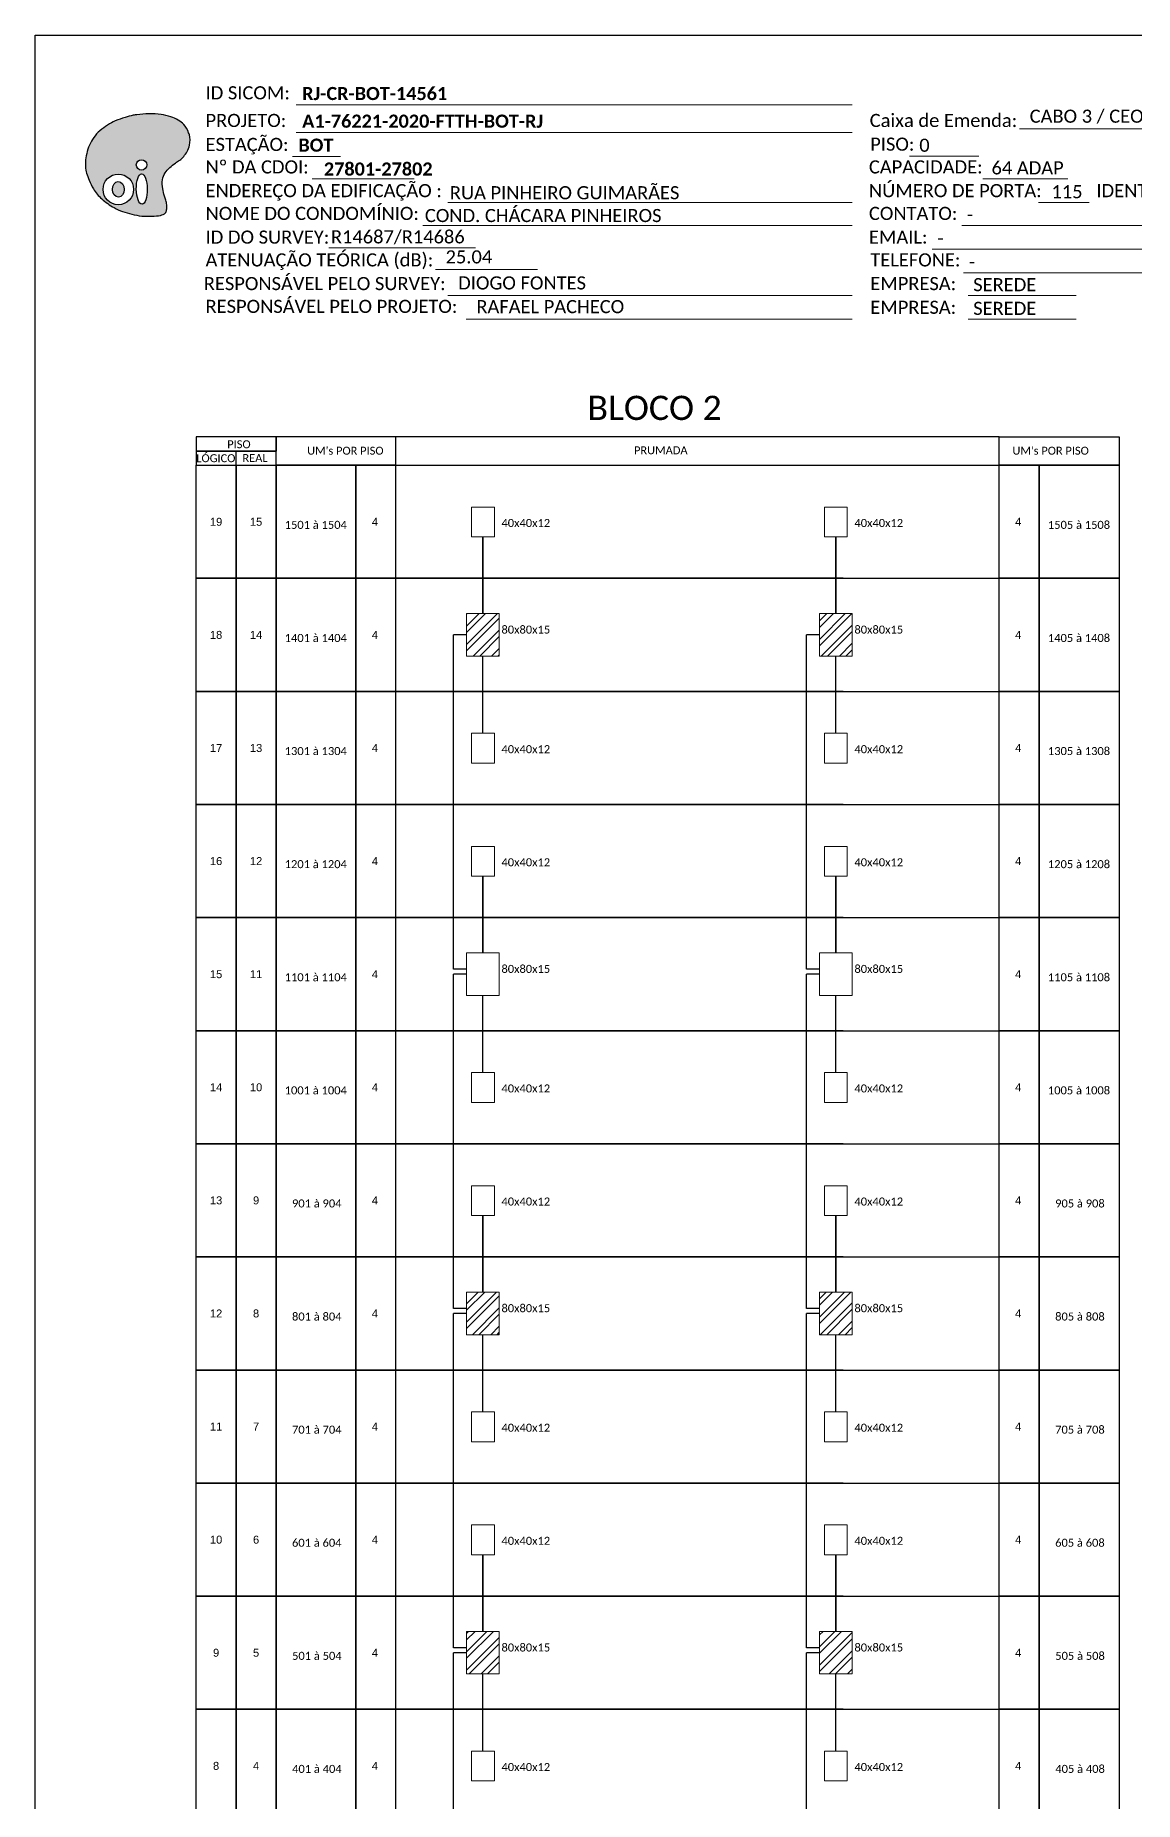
# Model space of a CAD drawing. Header units: millimetres. Extents: x 688550 to 690417, y 7458888 to 7459543.
# Drawn here: x 688549.8 to 688784.2, y 7459166.9 to 7459543.2 of the extents above; entities that cross this region are included whole.
import ezdxf
from ezdxf.enums import TextEntityAlignment as Align

# ---------------------------------------------------------------- set-up
doc = ezdxf.new("R2010")
doc.units = ezdxf.units.MM
doc.header["$LTSCALE"] = 3
doc.header["$MEASUREMENT"] = 0
doc.layers.add('label_cabos', color=7, linetype='Continuous')
doc.styles.add('ARIAL', font='arial.ttf')
doc.styles.add('WMF-Calibri0', font='calibri.ttf')
doc.styles.add('WMF-Calibri1', font='calibrib.ttf')

# ---------------------------------------------------------------- blocks, each defined once
blk = doc.blocks.new('OI')
h = blk.add_hatch(color=40)
edge = h.paths.add_edge_path()
edge.add_spline(control_points=[(4.35, -0.67), (3.92, -0.99), (3.26, -1.5), (2.81, -2.59), (2.9, -3.5), (3.06, -4.27), (3.31, -4.85), (3.37, -5.39), (3.4, -5.88), (3.2, -6.4), (2.54, -6.61), (1.65, -6.63), (0.55, -6.67), (-0.56, -6.42), (-1.61, -6.14), (-2.77, -5.61), (-3.92, -4.77), (-4.89, -3.7), (-5.34, -2.65), (-5.6, -1.94), (-5.85, -0.96), (-5.71, 0.47), (-5.1, 2.02), (-4.14, 3.02), (-3.3, 3.61), (-2.37, 4.16), (-1.36, 4.44), (-0.56, 4.7), (0.79, 4.85), (2.24, 4.97), (3.79, 4.57), (4.67, 4.21), (5.44, 3.65), (5.76, 2.99), (6.03, 2.21), (6.01, 1.46), (5.72, 0.64), (5.31, 0.08), (4.88, -0.38), (4.51, -0.55), (4.35, -0.67)], knot_values=[0, 0, 0, 0, 1.60434, 2.417191, 3.427595, 4.282808, 4.776746, 5.304182, 5.888771, 6.258406, 6.858137, 7.79129, 8.986195, 10.124242, 11.187857, 12.242908, 13.953784, 15.414161, 16.515391, 17.349188, 17.675853, 19.552021, 21.515531, 22.568638, 23.63245, 24.621084, 25.782718, 26.745347, 27.142653, 29.870543, 31.004649, 31.921532, 32.709589, 33.801391, 34.042471, 35.192333, 35.971461, 36.628871, 37.254359, 37.836911, 37.836911, 37.836911, 37.836911], degree=3, periodic=0)
h.paths.add_polyline_path([(1.13, -0.87, -1), (-0.04, -0.87, -1)], flags=16)
edge = h.paths.add_edge_path(flags=16)
edge.add_ellipse((0.56, -3.59), major_axis=(-0.02, 1.71), ratio=0.361305, start_angle=0, end_angle=360)
h.paths.add_polyline_path([(-0.36, -3.62, -1), (-3.8, -3.62, -1)], flags=16)
edge = h.paths.add_edge_path(flags=0)
edge.add_ellipse((-2.08, -3.62), major_axis=(0, 0.885), ratio=0.758294, start_angle=0, end_angle=360)
at = {"color": 40}
for centre, radius in [((-2.08, -3.62), 1.72), ((0.54, -0.87), 0.587)]:
    blk.add_circle(centre, radius, dxfattribs=at)
blk.add_ellipse((0.56, -3.59), major_axis=(-0.02, 1.71), ratio=0.361305, dxfattribs=at)
blk.add_ellipse((-2.08, -3.62), major_axis=(0, 0.885), ratio=0.758294, start_param=-3.141592653589792, end_param=3.141592653589792, dxfattribs=at)
at = {"color": 40, "start_tangent": (-0.800898, -0.598801), "end_tangent": (-0.800898, -0.598801)}
blk.add_spline([(4.35, -0.67), (3.2, -1.78), (2.9, -2.54), (2.92, -3.55), (3.12, -4.38), (3.28, -4.85), (3.37, -5.37), (3.35, -5.95), (3.2, -6.29), (2.66, -6.55), (1.73, -6.63), (0.54, -6.62), (-0.58, -6.41), (-1.6, -6.11), (-2.56, -5.67), (-3.95, -4.67), (-4.89, -3.56), (-5.37, -2.56), (-5.64, -1.78), (-5.72, -1.46), (-5.63, 0.42), (-4.84, 2.22), (-4.13, 2.99), (-3.27, 3.62), (-2.4, 4.09), (-1.3, 4.47), (-0.37, 4.72), (0.02, 4.77), (2.75, 4.8), (3.85, 4.53), (4.69, 4.16), (5.31, 3.68), (5.85, 2.73), (5.93, 2.5), (5.94, 1.35), (5.67, 0.62), (5.29, 0.08), (4.84, -0.36), (4.35, -0.67)], degree=3, dxfattribs=at)

msp = doc.modelspace()

# ---------------------------------------------------------------- linework, layer by layer
for p, q in [((688755.28, 7459457.69), (688601.13, 7459457.69)), ((688601.13, 7459457.69), (688601.13, 7459457.69)), ((688601.13, 7459457.69), (688601.13, 7459454.66)), ((688601.13, 7459451.64), (688722.05, 7459451.64)), ((688601.13, 7459427.54), (688601.13, 7459451.64)), ((688601.13, 7459451.64), (688755.28, 7459451.64)), ((688645.23, 7459436.37), (688645.23, 7459419.99)), ((688720.47, 7459436.37), (688720.47, 7459419.99)), ((688722.05, 7459427.54), (688601.13, 7459427.54)), ((688601.13, 7459427.54), (688755.29, 7459427.54)), ((688601.13, 7459403.44), (688601.13, 7459427.54)), ((688722.05, 7459403.44), (688601.13, 7459403.44)), ((688601.13, 7459403.44), (688755.29, 7459403.44)), ((688601.13, 7459379.34), (688601.13, 7459403.44)), ((688722.05, 7459379.34), (688601.13, 7459379.34)), ((688601.13, 7459379.34), (688755.29, 7459379.34)), ((688601.13, 7459355.24), (688601.13, 7459379.34)), ((688645.23, 7459364.07), (688645.23, 7459347.69)), ((688720.47, 7459364.07), (688720.47, 7459347.69)), ((688722.05, 7459355.24), (688601.13, 7459355.24)), ((688601.13, 7459355.24), (688755.29, 7459355.24)), ((688601.13, 7459331.14), (688601.13, 7459355.24)), ((688722.05, 7459331.14), (688601.13, 7459331.14)), ((688601.13, 7459331.14), (688755.29, 7459331.14)), ((688601.13, 7459307.04), (688601.13, 7459331.14)), ((688722.05, 7459307.04), (688601.13, 7459307.04)), ((688601.13, 7459307.04), (688755.29, 7459307.04)), ((688601.13, 7459282.94), (688601.13, 7459307.04)), ((688645.23, 7459291.77), (688645.23, 7459275.39)), ((688720.47, 7459291.77), (688720.47, 7459275.39)), ((688722.05, 7459282.94), (688601.13, 7459282.94)), ((688601.13, 7459282.94), (688755.29, 7459282.94)), ((688601.13, 7459258.84), (688601.13, 7459282.94)), ((688722.05, 7459258.84), (688601.13, 7459258.84)), ((688601.13, 7459258.84), (688755.29, 7459258.84)), ((688601.13, 7459234.74), (688601.13, 7459258.84)), ((688722.05, 7459234.74), (688601.13, 7459234.74)), ((688601.13, 7459234.74), (688755.29, 7459234.74)), ((688601.13, 7459210.64), (688601.13, 7459234.74)), ((688645.23, 7459219.47), (688645.23, 7459203.09)), ((688720.47, 7459219.47), (688720.47, 7459203.09)), ((688722.05, 7459210.64), (688601.13, 7459210.64)), ((688601.13, 7459210.64), (688755.29, 7459210.64)), ((688601.13, 7459186.54), (688601.13, 7459210.64)), ((688722.05, 7459186.54), (688601.13, 7459186.54)), ((688601.13, 7459186.54), (688755.29, 7459186.54)), ((688601.13, 7459162.44), (688601.13, 7459186.54))]:
    msp.add_line(p, q)
for points in [[(688549.81, 7459543.25), (689476.45, 7459543.25), (689476.45, 7458888.05), (688549.81, 7458888.05)], [(688584.09, 7459451.64), (688592.61, 7459451.64), (688592.61, 7459427.54), (688584.09, 7459427.54)], [(688592.61, 7459451.64), (688601.13, 7459451.64), (688601.13, 7459427.54), (688592.61, 7459427.54)], [(688618.16, 7459451.64), (688601.13, 7459451.64), (688601.13, 7459427.54), (688618.16, 7459427.54)], [(688626.68, 7459451.64), (688618.16, 7459451.64), (688618.16, 7459427.54), (688626.68, 7459427.54)], [(688755.29, 7459451.64), (688763.81, 7459451.64), (688763.81, 7459427.54), (688755.29, 7459427.54)], [(688763.81, 7459451.64), (688780.85, 7459451.64), (688780.85, 7459427.54), (688763.81, 7459427.54)], [(688584.09, 7459427.54), (688592.61, 7459427.54), (688592.61, 7459403.44), (688584.09, 7459403.44)], [(688592.61, 7459427.54), (688601.13, 7459427.54), (688601.13, 7459403.44), (688592.61, 7459403.44)], [(688618.16, 7459427.54), (688601.13, 7459427.54), (688601.13, 7459403.44), (688618.16, 7459403.44)], [(688626.68, 7459427.54), (688618.16, 7459427.54), (688618.16, 7459403.44), (688626.68, 7459403.44)], [(688755.29, 7459427.54), (688763.81, 7459427.54), (688763.81, 7459403.44), (688755.29, 7459403.44)], [(688763.81, 7459427.54), (688780.85, 7459427.54), (688780.85, 7459403.44), (688763.81, 7459403.44)], [(688584.09, 7459403.44), (688592.61, 7459403.44), (688592.61, 7459379.34), (688584.09, 7459379.34)], [(688592.61, 7459403.44), (688601.13, 7459403.44), (688601.13, 7459379.34), (688592.61, 7459379.34)], [(688618.16, 7459403.44), (688601.13, 7459403.44), (688601.13, 7459379.34), (688618.16, 7459379.34)], [(688626.68, 7459403.44), (688618.16, 7459403.44), (688618.16, 7459379.34), (688626.68, 7459379.34)], [(688755.29, 7459403.44), (688763.81, 7459403.44), (688763.81, 7459379.34), (688755.29, 7459379.34)], [(688763.81, 7459403.44), (688780.85, 7459403.44), (688780.85, 7459379.34), (688763.81, 7459379.34)], [(688584.09, 7459379.34), (688592.61, 7459379.34), (688592.61, 7459355.24), (688584.09, 7459355.24)], [(688592.61, 7459379.34), (688601.13, 7459379.34), (688601.13, 7459355.24), (688592.61, 7459355.24)], [(688618.16, 7459379.34), (688601.13, 7459379.34), (688601.13, 7459355.24), (688618.16, 7459355.24)], [(688626.68, 7459379.34), (688618.16, 7459379.34), (688618.16, 7459355.24), (688626.68, 7459355.24)], [(688755.29, 7459379.34), (688763.81, 7459379.34), (688763.81, 7459355.24), (688755.29, 7459355.24)], [(688763.81, 7459379.34), (688780.85, 7459379.34), (688780.85, 7459355.24), (688763.81, 7459355.24)], [(688584.09, 7459355.24), (688592.61, 7459355.24), (688592.61, 7459331.14), (688584.09, 7459331.14)], [(688592.61, 7459355.24), (688601.13, 7459355.24), (688601.13, 7459331.14), (688592.61, 7459331.14)], [(688618.16, 7459355.24), (688601.13, 7459355.24), (688601.13, 7459331.14), (688618.16, 7459331.14)], [(688626.68, 7459355.24), (688618.16, 7459355.24), (688618.16, 7459331.14), (688626.68, 7459331.14)], [(688755.29, 7459355.24), (688763.81, 7459355.24), (688763.81, 7459331.14), (688755.29, 7459331.14)], [(688763.81, 7459355.24), (688780.85, 7459355.24), (688780.85, 7459331.14), (688763.81, 7459331.14)], [(688584.09, 7459331.14), (688592.61, 7459331.14), (688592.61, 7459307.04), (688584.09, 7459307.04)], [(688592.61, 7459331.14), (688601.13, 7459331.14), (688601.13, 7459307.04), (688592.61, 7459307.04)], [(688618.16, 7459331.14), (688601.13, 7459331.14), (688601.13, 7459307.04), (688618.16, 7459307.04)], [(688626.68, 7459331.14), (688618.16, 7459331.14), (688618.16, 7459307.04), (688626.68, 7459307.04)], [(688755.29, 7459331.14), (688763.81, 7459331.14), (688763.81, 7459307.04), (688755.29, 7459307.04)], [(688763.81, 7459331.14), (688780.85, 7459331.14), (688780.85, 7459307.04), (688763.81, 7459307.04)], [(688584.09, 7459307.04), (688592.61, 7459307.04), (688592.61, 7459282.94), (688584.09, 7459282.94)], [(688592.61, 7459307.04), (688601.13, 7459307.04), (688601.13, 7459282.94), (688592.61, 7459282.94)], [(688618.16, 7459307.04), (688601.13, 7459307.04), (688601.13, 7459282.94), (688618.16, 7459282.94)], [(688626.68, 7459307.04), (688618.16, 7459307.04), (688618.16, 7459282.94), (688626.68, 7459282.94)], [(688755.29, 7459307.04), (688763.81, 7459307.04), (688763.81, 7459282.94), (688755.29, 7459282.94)], [(688763.81, 7459307.04), (688780.85, 7459307.04), (688780.85, 7459282.94), (688763.81, 7459282.94)], [(688584.09, 7459282.94), (688592.61, 7459282.94), (688592.61, 7459258.84), (688584.09, 7459258.84)], [(688592.61, 7459282.94), (688601.13, 7459282.94), (688601.13, 7459258.84), (688592.61, 7459258.84)], [(688618.16, 7459282.94), (688601.13, 7459282.94), (688601.13, 7459258.84), (688618.16, 7459258.84)], [(688626.68, 7459282.94), (688618.16, 7459282.94), (688618.16, 7459258.84), (688626.68, 7459258.84)], [(688755.29, 7459282.94), (688763.81, 7459282.94), (688763.81, 7459258.84), (688755.29, 7459258.84)], [(688763.81, 7459282.94), (688780.85, 7459282.94), (688780.85, 7459258.84), (688763.81, 7459258.84)], [(688584.09, 7459258.84), (688592.61, 7459258.84), (688592.61, 7459234.74), (688584.09, 7459234.74)], [(688592.61, 7459258.84), (688601.13, 7459258.84), (688601.13, 7459234.74), (688592.61, 7459234.74)], [(688618.16, 7459258.84), (688601.13, 7459258.84), (688601.13, 7459234.74), (688618.16, 7459234.74)], [(688626.68, 7459258.84), (688618.16, 7459258.84), (688618.16, 7459234.74), (688626.68, 7459234.74)], [(688755.29, 7459258.84), (688763.81, 7459258.84), (688763.81, 7459234.74), (688755.29, 7459234.74)], [(688763.81, 7459258.84), (688780.85, 7459258.84), (688780.85, 7459234.74), (688763.81, 7459234.74)], [(688584.09, 7459234.74), (688592.61, 7459234.74), (688592.61, 7459210.64), (688584.09, 7459210.64)], [(688592.61, 7459234.74), (688601.13, 7459234.74), (688601.13, 7459210.64), (688592.61, 7459210.64)], [(688618.16, 7459234.74), (688601.13, 7459234.74), (688601.13, 7459210.64), (688618.16, 7459210.64)], [(688626.68, 7459234.74), (688618.16, 7459234.74), (688618.16, 7459210.64), (688626.68, 7459210.64)], [(688755.29, 7459234.74), (688763.81, 7459234.74), (688763.81, 7459210.64), (688755.29, 7459210.64)], [(688763.81, 7459234.74), (688780.85, 7459234.74), (688780.85, 7459210.64), (688763.81, 7459210.64)], [(688584.09, 7459210.64), (688592.61, 7459210.64), (688592.61, 7459186.54), (688584.09, 7459186.54)], [(688592.61, 7459210.64), (688601.13, 7459210.64), (688601.13, 7459186.54), (688592.61, 7459186.54)], [(688618.16, 7459210.64), (688601.13, 7459210.64), (688601.13, 7459186.54), (688618.16, 7459186.54)], [(688626.68, 7459210.64), (688618.16, 7459210.64), (688618.16, 7459186.54), (688626.68, 7459186.54)], [(688755.29, 7459210.64), (688763.81, 7459210.64), (688763.81, 7459186.54), (688755.29, 7459186.54)], [(688763.81, 7459210.64), (688780.85, 7459210.64), (688780.85, 7459186.54), (688763.81, 7459186.54)], [(688584.09, 7459186.54), (688592.61, 7459186.54), (688592.61, 7459162.44), (688584.09, 7459162.44)], [(688592.61, 7459186.54), (688601.13, 7459186.54), (688601.13, 7459162.44), (688592.61, 7459162.44)], [(688618.16, 7459186.54), (688601.13, 7459186.54), (688601.13, 7459162.44), (688618.16, 7459162.44)], [(688626.68, 7459186.54), (688618.16, 7459186.54), (688618.16, 7459162.44), (688626.68, 7459162.44)], [(688755.29, 7459186.54), (688763.81, 7459186.54), (688763.81, 7459162.44), (688755.29, 7459162.44)], [(688763.81, 7459186.54), (688780.85, 7459186.54), (688780.85, 7459162.44), (688763.81, 7459162.44)]]:
    msp.add_lwpolyline(points, close=True)
at = {"color": 7, "lineweight": 0}
for points in [[(688605.45, 7459528.43), (688723.97, 7459528.43)], [(688759.59, 7459523.31), (688798.8, 7459523.31)], [(688605.45, 7459522.55), (688723.97, 7459522.55)], [(688604.64, 7459517.43), (688614.86, 7459517.43)], [(688736.13, 7459517.5), (688750.92, 7459517.5)], [(688608.8, 7459512.64), (688630.55, 7459512.64)], [(688751.8, 7459512.64), (688769.93, 7459512.64)], [(688637.76, 7459507.59), (688723.97, 7459507.59)], [(688763.64, 7459507.59), (688774.47, 7459507.59)], [(688632.44, 7459502.74), (688723.97, 7459502.74)], [(688747.3, 7459502.74), (688842.82, 7459502.74)], [(688612.41, 7459497.96), (688643.64, 7459497.96)], [(688741, 7459497.69), (688842.82, 7459497.69)], [(688635.09, 7459493.33), (688656.84, 7459493.33)], [(688747.69, 7459492.64), (688842.82, 7459492.64)], [(688637.76, 7459487.78), (688723.97, 7459487.78)], [(688748.64, 7459487.78), (688771.72, 7459487.78)], [(688641.65, 7459482.73), (688723.97, 7459482.73)], [(688748.64, 7459482.73), (688771.72, 7459482.73)]]:
    msp.add_lwpolyline(points, dxfattribs=at)
at = {"color": 0}
for points in [[(688584.09, 7459454.66), (688601.13, 7459454.66), (688601.13, 7459457.69), (688584.09, 7459457.69)], [(688584.09, 7459451.64), (688601.13, 7459451.64), (688601.13, 7459454.66), (688584.09, 7459454.66)]]:
    msp.add_lwpolyline(points, close=True, dxfattribs=at)
for points in [[(688626.69, 7459451.64), (688626.69, 7459457.69)], [(688755.28, 7459451.64), (688755.28, 7459457.69)], [(688592.61, 7459451.64), (688592.61, 7459454.66)]]:
    msp.add_lwpolyline(points)
at = {"color": 0, "lineweight": 0}
for points in [[(688642.79, 7459442.71), (688647.67, 7459442.71), (688647.67, 7459436.37), (688642.79, 7459436.37)], [(688718.03, 7459442.71), (688722.9, 7459442.71), (688722.9, 7459436.37), (688718.03, 7459436.37)], [(688641.75, 7459420.01), (688648.71, 7459420.01), (688648.71, 7459410.97), (688641.75, 7459410.97)], [(688716.99, 7459420.01), (688723.94, 7459420.01), (688723.94, 7459410.97), (688716.99, 7459410.97)], [(688642.79, 7459394.51), (688647.67, 7459394.51), (688647.67, 7459388.17), (688642.79, 7459388.17)], [(688718.03, 7459394.51), (688722.9, 7459394.51), (688722.9, 7459388.17), (688718.03, 7459388.17)], [(688642.79, 7459370.41), (688647.67, 7459370.41), (688647.67, 7459364.07), (688642.79, 7459364.07)], [(688718.03, 7459370.41), (688722.9, 7459370.41), (688722.9, 7459364.07), (688718.03, 7459364.07)], [(688641.75, 7459347.72), (688648.71, 7459347.72), (688648.71, 7459338.67), (688641.75, 7459338.67)], [(688716.99, 7459347.72), (688723.94, 7459347.72), (688723.94, 7459338.67), (688716.99, 7459338.67)], [(688642.79, 7459322.21), (688647.67, 7459322.21), (688647.67, 7459315.87), (688642.79, 7459315.87)], [(688718.03, 7459322.21), (688722.9, 7459322.21), (688722.9, 7459315.87), (688718.03, 7459315.87)], [(688642.79, 7459298.11), (688647.67, 7459298.11), (688647.67, 7459291.77), (688642.79, 7459291.77)], [(688718.03, 7459298.11), (688722.9, 7459298.11), (688722.9, 7459291.77), (688718.03, 7459291.77)], [(688641.75, 7459275.42), (688648.71, 7459275.42), (688648.71, 7459266.37), (688641.75, 7459266.37)], [(688716.99, 7459275.42), (688723.94, 7459275.42), (688723.94, 7459266.37), (688716.99, 7459266.37)], [(688642.79, 7459249.91), (688647.67, 7459249.91), (688647.67, 7459243.57), (688642.79, 7459243.57)], [(688718.03, 7459249.91), (688722.9, 7459249.91), (688722.9, 7459243.57), (688718.03, 7459243.57)], [(688642.79, 7459225.82), (688647.67, 7459225.82), (688647.67, 7459219.47), (688642.79, 7459219.47)], [(688718.03, 7459225.82), (688722.9, 7459225.82), (688722.9, 7459219.47), (688718.03, 7459219.47)], [(688641.75, 7459203.12), (688648.71, 7459203.12), (688648.71, 7459194.07), (688641.75, 7459194.07)], [(688716.99, 7459203.12), (688723.94, 7459203.12), (688723.94, 7459194.07), (688716.99, 7459194.07)], [(688642.79, 7459177.62), (688647.67, 7459177.62), (688647.67, 7459171.27), (688642.79, 7459171.27)], [(688718.03, 7459177.62), (688722.9, 7459177.62), (688722.9, 7459171.27), (688718.03, 7459171.27)]]:
    msp.add_lwpolyline(points, close=True, dxfattribs=at)
at = {"layer": 'label_cabos', "linetype": 'Continuous'}
for p, q in [((688645.23, 7459420.01), (688645.23, 7459436.37)), ((688720.47, 7459420.01), (688720.47, 7459436.37)), ((688638.98, 7459344.23), (688638.98, 7459415.49)), ((688641.75, 7459415.49), (688638.98, 7459415.49)), ((688638.98, 7459344.31), (688638.98, 7459415.49)), ((688641.75, 7459415.49), (688638.98, 7459415.49)), ((688714.21, 7459344.23), (688714.21, 7459415.49)), ((688716.99, 7459415.49), (688714.21, 7459415.49)), ((688714.21, 7459344.31), (688714.21, 7459415.49)), ((688716.99, 7459415.49), (688714.21, 7459415.49)), ((688645.23, 7459394.51), (688645.23, 7459410.97)), ((688720.47, 7459394.51), (688720.47, 7459410.97)), ((688645.23, 7459347.72), (688645.23, 7459364.07)), ((688720.47, 7459347.72), (688720.47, 7459364.07)), ((688641.75, 7459344.23), (688638.98, 7459344.23)), ((688638.98, 7459271.93), (688638.98, 7459343.19)), ((688641.75, 7459343.19), (688638.98, 7459343.19)), ((688638.98, 7459272.01), (688638.98, 7459343.19)), ((688641.75, 7459343.19), (688638.98, 7459343.19)), ((688716.99, 7459344.23), (688714.21, 7459344.23)), ((688714.21, 7459271.93), (688714.21, 7459343.19)), ((688716.99, 7459343.19), (688714.21, 7459343.19)), ((688714.21, 7459272.01), (688714.21, 7459343.19)), ((688716.99, 7459343.19), (688714.21, 7459343.19)), ((688645.23, 7459322.21), (688645.23, 7459338.67)), ((688720.47, 7459322.21), (688720.47, 7459338.67)), ((688645.23, 7459275.42), (688645.23, 7459291.77)), ((688720.47, 7459275.42), (688720.47, 7459291.77)), ((688641.75, 7459271.93), (688638.98, 7459271.93)), ((688638.98, 7459199.63), (688638.98, 7459270.89)), ((688641.75, 7459270.89), (688638.98, 7459270.89)), ((688638.98, 7459199.71), (688638.98, 7459270.89)), ((688641.75, 7459270.89), (688638.98, 7459270.89)), ((688716.99, 7459271.93), (688714.21, 7459271.93)), ((688714.21, 7459199.63), (688714.21, 7459270.89)), ((688716.99, 7459270.89), (688714.21, 7459270.89)), ((688714.21, 7459199.71), (688714.21, 7459270.89)), ((688716.99, 7459270.89), (688714.21, 7459270.89)), ((688645.23, 7459249.91), (688645.23, 7459266.37)), ((688720.47, 7459249.91), (688720.47, 7459266.37)), ((688645.23, 7459203.12), (688645.23, 7459219.47)), ((688720.47, 7459203.12), (688720.47, 7459219.47)), ((688641.75, 7459199.63), (688638.98, 7459199.63)), ((688716.99, 7459199.63), (688714.21, 7459199.63)), ((688638.98, 7459127.41), (688638.98, 7459198.6)), ((688641.75, 7459198.6), (688638.98, 7459198.6)), ((688714.21, 7459127.41), (688714.21, 7459198.6)), ((688716.99, 7459198.6), (688714.21, 7459198.6)), ((688645.23, 7459177.62), (688645.23, 7459194.07)), ((688720.47, 7459177.62), (688720.47, 7459194.07))]:
    msp.add_line(p, q, dxfattribs=at)
at = {"layer": 'label_cabos', "color": 1, "linetype": 'Continuous'}
for p, q in [((688641.75, 7459419.89), (688641.87, 7459420.01)), ((688641.75, 7459415.99), (688645.78, 7459420.01)), ((688641.75, 7459417.37), (688644.4, 7459420.01)), ((688641.75, 7459413.47), (688648.3, 7459420.01)), ((688641.75, 7459412.09), (688648.71, 7459419.04)), ((688716.99, 7459417.07), (688719.94, 7459420.01)), ((688716.99, 7459413.16), (688723.84, 7459420.01)), ((688716.99, 7459418.45), (688718.56, 7459420.01)), ((688716.99, 7459414.54), (688722.46, 7459420.01)), ((688643.16, 7459410.97), (688648.71, 7459416.52)), ((688644.54, 7459410.97), (688648.71, 7459415.14)), ((688717.32, 7459410.97), (688723.94, 7459417.59)), ((688718.7, 7459410.97), (688723.94, 7459416.21)), ((688647.06, 7459410.97), (688648.71, 7459412.61)), ((688648.44, 7459410.97), (688648.71, 7459411.23)), ((688721.22, 7459410.97), (688723.94, 7459413.69)), ((688722.6, 7459410.97), (688723.94, 7459412.31)), ((688641.75, 7459271.57), (688645.6, 7459275.42)), ((688641.75, 7459272.95), (688644.22, 7459275.42)), ((688641.75, 7459269.05), (688648.12, 7459275.42)), ((688641.75, 7459267.67), (688648.71, 7459274.62)), ((688716.99, 7459272.65), (688719.76, 7459275.42)), ((688716.99, 7459268.74), (688723.67, 7459275.42)), ((688716.99, 7459274.03), (688718.38, 7459275.42)), ((688716.99, 7459270.12), (688722.29, 7459275.42)), ((688642.98, 7459266.37), (688648.71, 7459272.1)), ((688717.14, 7459266.37), (688723.94, 7459273.17)), ((688718.52, 7459266.37), (688723.94, 7459271.79)), ((688644.36, 7459266.37), (688648.71, 7459270.72)), ((688646.88, 7459266.37), (688648.71, 7459268.19)), ((688721.04, 7459266.37), (688723.94, 7459269.27)), ((688722.42, 7459266.37), (688723.94, 7459267.89)), ((688648.26, 7459266.37), (688648.71, 7459266.81)), ((688641.75, 7459201.31), (688643.56, 7459203.12)), ((688641.75, 7459197.41), (688647.46, 7459203.12)), ((688641.75, 7459202.69), (688642.18, 7459203.12)), ((688641.75, 7459198.79), (688646.08, 7459203.12)), ((688716.99, 7459202.39), (688717.72, 7459203.12)), ((688716.99, 7459198.49), (688721.63, 7459203.12)), ((688716.99, 7459199.87), (688720.25, 7459203.12)), ((688641.75, 7459194.89), (688648.71, 7459201.84)), ((688642.32, 7459194.07), (688648.71, 7459200.46)), ((688716.99, 7459195.96), (688723.94, 7459202.91)), ((688716.99, 7459194.58), (688723.94, 7459201.53)), ((688644.84, 7459194.07), (688648.71, 7459197.93)), ((688646.22, 7459194.07), (688648.71, 7459196.55)), ((688719, 7459194.07), (688723.94, 7459199.01)), ((688720.38, 7459194.07), (688723.94, 7459197.63)), ((688722.91, 7459194.07), (688723.94, 7459195.11))]:
    msp.add_line(p, q, dxfattribs=at)
at = {"layer": 'label_cabos', "linetype": 'Continuous'}
msp.add_lwpolyline([(688780.85, 7459451.64), (688755.28, 7459451.64), (688755.28, 7459457.69), (688780.85, 7459457.69)], close=True, dxfattribs=at)

# ---------------------------------------------------------------- block references
at = {"color": 7, "xscale": 1.893721323205648, "yscale": 1.89372132346034, "zscale": 1.893721323255789, "rotation": 0.1532896162826221}
msp.add_blockref('OI', (688571.43, 7459517.28), dxfattribs=at)

# ---------------------------------------------------------------- texts
at = {"color": 7, "lineweight": 0, "style": 'WMF-Calibri0'}
for s, height, p in [('ID SICOM:', 2.797, (688586.1, 7459529.6)), ('PROJETO:', 2.797, (688586.1, 7459523.71)), ('Caixa de Emenda:', 2.7966, (688727.68, 7459523.71)), ('ESTAÇÃO:', 2.797, (688586.1, 7459518.6)), ('PISO:', 2.797, (688727.79, 7459518.66)), ('Nº DA CDOI:', 2.7966, (688586.1, 7459513.81)), ('CAPACIDADE:', 2.7966, (688727.51, 7459513.81)), ('ENDEREÇO DA EDIFICAÇÃO :', 2.7966, (688586.1, 7459508.76)), ('NÚMERO DE PORTA:', 2.7966, (688727.51, 7459508.76)), ('IDENTIFICAÇÃO PREDIAL:', 2.7966, (688776, 7459508.76)), ('NOME DO CONDOMÍNIO:', 2.7966, (688586.1, 7459503.9)), ('CONTATO:', 2.797, (688727.51, 7459503.9)), ('ID DO SURVEY:', 2.7966, (688586.1, 7459498.85)), ('EMAIL:', 2.797, (688727.51, 7459498.85)), ('ATENUAÇÃO TEÓRICA (dB):', 2.7966, (688586.1, 7459494)), ('TELEFONE:', 2.797, (688727.8, 7459494)), ('RESPONSÁVEL PELO SURVEY:', 2.7966, (688585.73, 7459488.95)), ('EMPRESA:', 2.797, (688727.8, 7459488.95)), ('RESPONSÁVEL PELO PROJETO:', 2.7966, (688586.1, 7459484.09)), ('EMPRESA:', 2.797, (688727.8, 7459483.9))]:
    msp.add_text(s, height=height, dxfattribs=at).set_placement(p)
at = {"color": 7}
for s, height, style, p in [('RJ-CR-BOT-14561', 2.7966, 'WMF-Calibri1', (688606.69, 7459529.45)), ('CABO 3 / CEOS-45', 2.7966, 'WMF-Calibri0', (688761.78, 7459524.62)), ('A1-76221-2020-FTTH-BOT-RJ', 2.7966, 'WMF-Calibri1', (688606.69, 7459523.56)), ('BOT', 2.797, 'WMF-Calibri1', (688605.88, 7459518.45)), ('0', 2.8, 'WMF-Calibri0', (688738.24, 7459518.43)), ('64 ADAP', 2.797, 'WMF-Calibri0', (688753.64, 7459513.61)), ('RUA PINHEIRO GUIMARÃES ', 2.7966, 'WMF-Calibri0', (688638.18, 7459508.31)), ('115', 2.797, 'WMF-Calibri0', (688766.41, 7459508.53)), ('COND. CHÁCARA PINHEIROS', 2.7966, 'WMF-Calibri0', (688632.86, 7459503.45)), ('-', 2.8, 'WMF-Calibri0', (688748.4, 7459503.67)), ('R14687/R14686', 2.7966, 'WMF-Calibri0', (688612.83, 7459498.91)), ('25.04', 2.797, 'WMF-Calibri0', (688637.27, 7459494.64)), ('-', 2.8, 'WMF-Calibri0', (688742.1, 7459498.62)), ('-', 2.8, 'WMF-Calibri0', (688748.79, 7459493.57)), ('DIOGO FONTES', 2.7966, 'WMF-Calibri0', (688639.95, 7459489.09)), ('SEREDE', 2.797, 'WMF-Calibri0', (688749.74, 7459488.72)), ('RAFAEL PACHECO', 2.7966, 'WMF-Calibri0', (688643.83, 7459484.04)), ('SEREDE', 2.797, 'WMF-Calibri0', (688749.74, 7459483.67))]:
    msp.add_text(s, height=height, dxfattribs=dict(at, style=style)).set_placement(p)
at = {"color": 7, "style": 'WMF-Calibri1'}
msp.add_text('27801-27802', height=2.7966, dxfattribs=at).set_placement((688622.91, 7459513.36), align=Align.CENTER)
at = {"color": 0, "style": 'WMF-Calibri0'}
for s, height, p in [('BLOCO 2', 5.165, (688667.51, 7459461.28)), ('     PISO', 1.693, (688587.74, 7459455.26)), ("UM's POR PISO", 1.6928, (688607.76, 7459453.89)), ('PRUMADA', 1.693, (688677.43, 7459453.98)), ("UM's POR PISO", 1.6928, (688758.1, 7459453.89)), ('  LÓGICO', 1.693, (688582.93, 7459452.29)), ('    REAL', 1.693, (688591.58, 7459452.33))]:
    msp.add_text(s, height=height, dxfattribs=at).set_placement(p)
at = {"style": 'WMF-Calibri0'}
for s, height, p in [('1501 à 1504', 1.7053, (688602.97, 7459438.08)), ('40x40x12', 1.705, (688649.18, 7459438.48)), ('40x40x12', 1.705, (688724.42, 7459438.48)), ('1505 à 1508', 1.7053, (688765.66, 7459438.08)), ('1401 à 1404', 1.7053, (688602.97, 7459413.98)), ('80x80x15', 1.705, (688649.18, 7459415.76)), ('80x80x15', 1.705, (688724.42, 7459415.76)), ('1405 à 1408', 1.7053, (688765.66, 7459413.98)), ('1301 à 1304', 1.7053, (688602.97, 7459389.88)), ('40x40x12', 1.705, (688649.18, 7459390.28)), ('40x40x12', 1.705, (688724.42, 7459390.28)), ('1305 à 1308', 1.7053, (688765.66, 7459389.88)), ('1201 à 1204', 1.7053, (688602.97, 7459365.78)), ('40x40x12', 1.705, (688649.18, 7459366.18)), ('40x40x12', 1.705, (688724.42, 7459366.18)), ('1205 à 1208', 1.7053, (688765.66, 7459365.78)), ('1101 à 1104', 1.7053, (688602.97, 7459341.68)), ('80x80x15', 1.705, (688649.18, 7459343.46)), ('80x80x15', 1.705, (688724.42, 7459343.46)), ('1105 à 1108', 1.7053, (688765.66, 7459341.68)), ('1001 à 1004', 1.7053, (688602.97, 7459317.58)), ('40x40x12', 1.705, (688649.18, 7459317.99)), ('40x40x12', 1.705, (688724.42, 7459317.99)), ('1005 à 1008', 1.7053, (688765.66, 7459317.58)), ('901 à 904', 1.705, (688604.53, 7459293.48)), ('40x40x12', 1.705, (688649.18, 7459293.89)), ('40x40x12', 1.705, (688724.42, 7459293.89)), ('905 à 908', 1.705, (688767.21, 7459293.48)), ('801 à 804', 1.705, (688604.53, 7459269.38)), ('80x80x15', 1.705, (688649.18, 7459271.16)), ('80x80x15', 1.705, (688724.42, 7459271.16)), ('805 à 808', 1.705, (688767.21, 7459269.38)), ('701 à 704', 1.705, (688604.53, 7459245.28)), ('40x40x12', 1.705, (688649.18, 7459245.69)), ('40x40x12', 1.705, (688724.42, 7459245.69)), ('705 à 708', 1.705, (688767.21, 7459245.28)), ('601 à 604', 1.705, (688604.53, 7459221.18)), ('40x40x12', 1.705, (688649.18, 7459221.59)), ('40x40x12', 1.705, (688724.42, 7459221.59)), ('605 à 608', 1.705, (688767.21, 7459221.18)), ('80x80x15', 1.705, (688649.18, 7459198.86)), ('80x80x15', 1.705, (688724.42, 7459198.86)), ('501 à 504', 1.705, (688604.55, 7459197.08)), ('505 à 508', 1.705, (688767.23, 7459197.08)), ('401 à 404', 1.705, (688604.56, 7459172.99)), ('40x40x12', 1.705, (688649.18, 7459173.39)), ('40x40x12', 1.705, (688724.42, 7459173.39)), ('405 à 408', 1.705, (688767.24, 7459172.99))]:
    msp.add_text(s, height=height, dxfattribs=at).set_placement(p)
at = {"style": 'ARIAL', "flags": 12}
for tag, p in [('19', (688588.35, 7459439.59)), ('15', (688596.87, 7459439.59)), ('4', (688622.21, 7459439.59)), ('4', (688759.33, 7459439.59)), ('18', (688588.35, 7459415.49)), ('14', (688596.87, 7459415.49)), ('4', (688622.21, 7459415.49)), ('4', (688759.33, 7459415.49)), ('17', (688588.35, 7459391.39)), ('13', (688596.87, 7459391.39)), ('4', (688622.21, 7459391.39)), ('4', (688759.33, 7459391.39)), ('16', (688588.35, 7459367.29)), ('12', (688596.87, 7459367.29)), ('4', (688622.21, 7459367.29)), ('4', (688759.33, 7459367.29)), ('15', (688588.35, 7459343.19)), ('11', (688596.87, 7459343.19)), ('4', (688622.21, 7459343.19)), ('4', (688759.33, 7459343.19)), ('14', (688588.35, 7459319.09)), ('10', (688596.87, 7459319.09)), ('4', (688622.21, 7459319.09)), ('4', (688759.33, 7459319.09)), ('13', (688588.35, 7459294.99)), ('9', (688596.87, 7459294.99)), ('4', (688622.21, 7459294.99)), ('4', (688759.33, 7459294.99)), ('12', (688588.35, 7459270.89)), ('8', (688596.87, 7459270.89)), ('4', (688622.21, 7459270.89)), ('4', (688759.33, 7459270.89)), ('11', (688588.35, 7459246.79)), ('7', (688596.87, 7459246.79)), ('4', (688622.21, 7459246.79)), ('4', (688759.33, 7459246.79)), ('10', (688588.35, 7459222.69)), ('6', (688596.87, 7459222.69)), ('4', (688622.21, 7459222.69)), ('4', (688759.33, 7459222.69)), ('9', (688588.35, 7459198.59)), ('5', (688596.87, 7459198.59)), ('4', (688622.21, 7459198.59)), ('4', (688759.33, 7459198.59)), ('8', (688588.35, 7459174.49)), ('4', (688596.87, 7459174.49)), ('4', (688622.21, 7459174.49)), ('4', (688759.33, 7459174.49))]:
    msp.add_attdef(tag, text='XX', height=1.693, dxfattribs=at).set_placement(p, align=Align.MIDDLE_CENTER)

doc.saveas('drawing.dxf')
